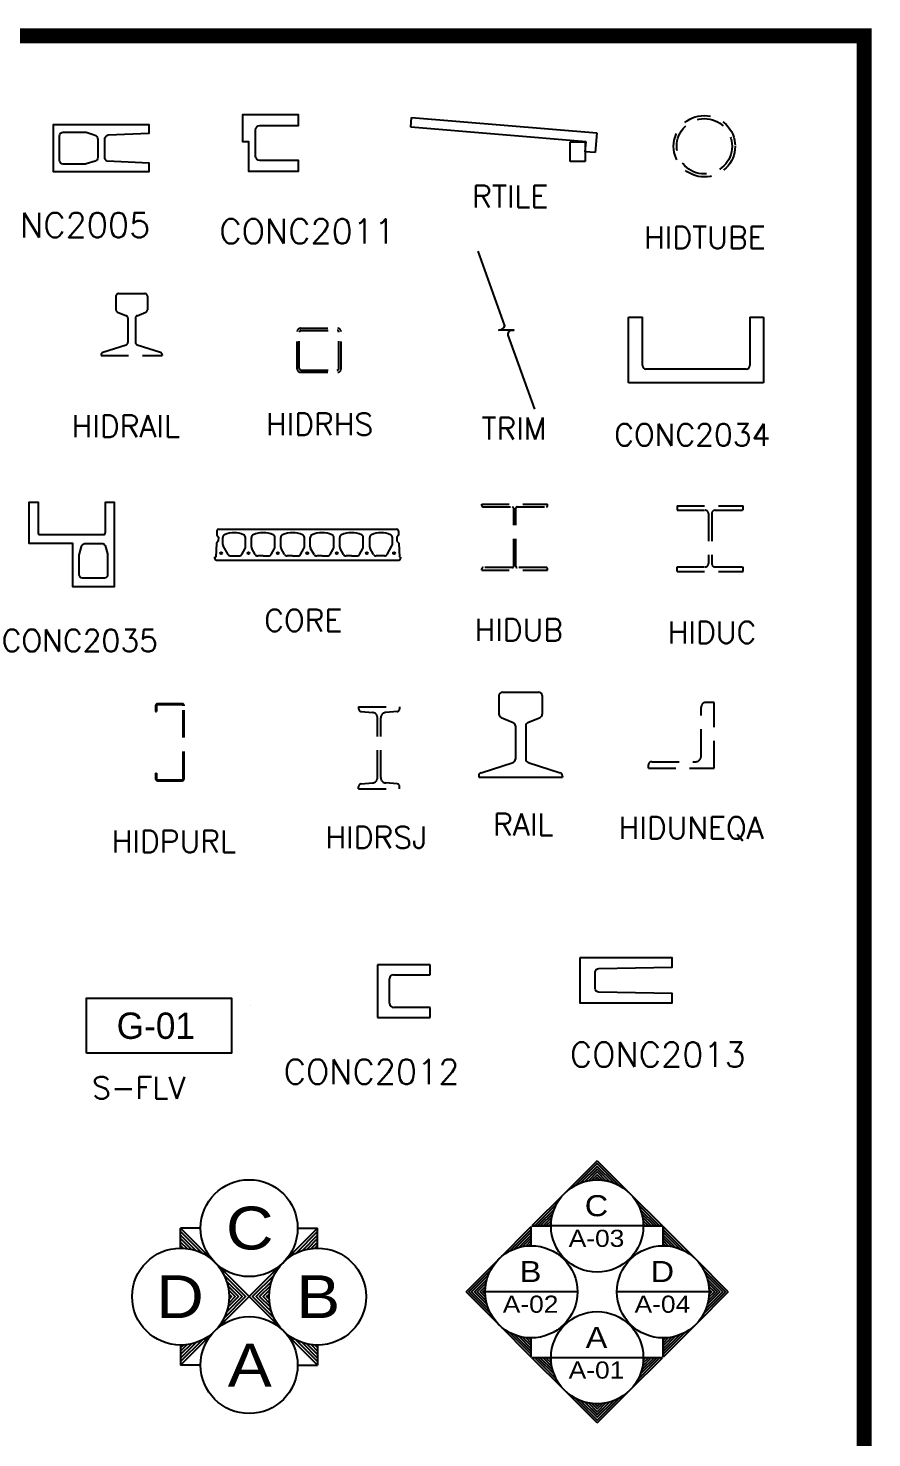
# Model space of a CAD drawing. Header units: inches. Extents: x -2548 to -2391, y 2200 to 2352.
# Drawn here: x -2426.11 to -2418.43, y 2339.05 to 2351.89 of the extents above; entities that cross this region are included whole.
import ezdxf
from ezdxf.enums import TextEntityAlignment as Align

# ---------------------------------------------------------------- set-up
doc = ezdxf.new("R2010")
doc.units = ezdxf.units.IN
doc.header["$MEASUREMENT"] = 0
doc.linetypes.add('HIDDEN', pattern=[0.375, 0.25, -0.125])
for name, color, linetype in [('19', 4, 'Continuous'), ('2', 2, 'Continuous'), ('3', 3, 'Continuous'), ('4', 4, 'Continuous'), ('5', 5, 'Continuous'), ('FURNITURE', 15, 'Continuous'), ('LIS', 151, 'Continuous'), ('TEXT', 6, 'Continuous'), ('TEXT2', 6, 'Continuous')]:
    doc.layers.add(name, color=color, linetype=linetype)
doc.styles.add('ROMANS', font='romans', dxfattribs={"height": 0.1})

msp = doc.modelspace()

# ---------------------------------------------------------------- linework, layer by layer
at = {"color": 2, "linetype": 'HIDDEN'}
for p, q in [((-2425.30843, 2349.45076), (-2425.30843, 2349.32738)), ((-2425.28529, 2349.4739), (-2425.04463, 2349.4739)), ((-2425.02149, 2349.45076), (-2425.02149, 2349.32738)), ((-2425.29414, 2349.306), (-2425.21349, 2349.27259)), ((-2425.11642, 2349.27259), (-2425.03577, 2349.306)), ((-2425.19921, 2349.25121), (-2425.19921, 2349.02983)), ((-2425.13071, 2349.25121), (-2425.13071, 2349.02983)), ((-2423.65862, 2348.78789), (-2423.65862, 2349.12789)), ((-2423.63862, 2348.79189), (-2423.63862, 2349.12389)), ((-2423.62862, 2349.15789), (-2423.28862, 2349.15789)), ((-2423.62462, 2349.13789), (-2423.29262, 2349.13789)), ((-2423.27862, 2348.79189), (-2423.27862, 2349.12389)), ((-2423.25862, 2348.78789), (-2423.25862, 2349.12789)), ((-2425.44264, 2348.91711), (-2425.44264, 2348.90927)), ((-2425.42665, 2348.93912), (-2425.2152, 2349.00782)), ((-2425.11472, 2349.00782), (-2424.90326, 2348.93912)), ((-2424.88727, 2348.91711), (-2424.88727, 2348.90927)), ((-2425.44264, 2348.90927), (-2424.88727, 2348.90927)), ((-2423.62862, 2348.75789), (-2423.28862, 2348.75789)), ((-2423.62462, 2348.77789), (-2423.29262, 2348.77789)), ((-2421.97776, 2347.5426), (-2421.97776, 2347.5546)), ((-2421.97776, 2347.5546), (-2421.37776, 2347.5546)), ((-2421.96576, 2347.5306), (-2421.69876, 2347.5306)), ((-2421.68676, 2346.9906), (-2421.68676, 2347.5186)), ((-2421.66876, 2346.9906), (-2421.66876, 2347.5186)), ((-2421.65676, 2347.5306), (-2421.38976, 2347.5306)), ((-2421.37776, 2347.5426), (-2421.37776, 2347.5546)), ((-2420.1987, 2347.54224), (-2420.1987, 2347.50024)), ((-2420.1987, 2347.54224), (-2419.5987, 2347.54224)), ((-2419.5987, 2347.50024), (-2419.5987, 2347.54224)), ((-2420.1987, 2347.50024), (-2419.9437, 2347.50024)), ((-2419.9137, 2347.47024), (-2419.9137, 2347.01424)), ((-2419.8837, 2347.47024), (-2419.8837, 2347.01424)), ((-2419.8537, 2347.50024), (-2419.5987, 2347.50024)), ((-2421.97776, 2346.9546), (-2421.97776, 2346.9666)), ((-2421.97776, 2346.9546), (-2421.37776, 2346.9546)), ((-2421.69876, 2346.9786), (-2421.96576, 2346.9786)), ((-2421.38976, 2346.9786), (-2421.65676, 2346.9786)), ((-2421.37776, 2346.9546), (-2421.37776, 2346.9666)), ((-2420.1987, 2346.98424), (-2419.9437, 2346.98424)), ((-2420.1987, 2346.94224), (-2420.1987, 2346.98424)), ((-2420.1987, 2346.94224), (-2419.5987, 2346.94224)), ((-2419.8537, 2346.98424), (-2419.5987, 2346.98424)), ((-2419.5987, 2346.94224), (-2419.5987, 2346.98424)), ((-2423.09881, 2345.71099), (-2422.72531, 2345.71099)), ((-2423.09881, 2345.71099), (-2423.09881, 2345.69189)), ((-2422.72531, 2345.71099), (-2422.72531, 2345.69189)), ((-2419.86068, 2345.75026), (-2419.93568, 2345.75026)), ((-2419.86068, 2345.15026), (-2419.86068, 2345.75026)), ((-2424.94747, 2345.66866), (-2424.93965, 2345.66866)), ((-2423.07638, 2345.66741), (-2422.97166, 2345.65825)), ((-2422.9268, 2345.06569), (-2422.9268, 2345.60929)), ((-2422.89731, 2345.06569), (-2422.89731, 2345.60929)), ((-2422.74774, 2345.66741), (-2422.85245, 2345.65825)), ((-2419.98068, 2345.25526), (-2419.98068, 2345.70526)), ((-2420.43068, 2345.21026), (-2420.04668, 2345.21026)), ((-2424.94747, 2345.10574), (-2424.93965, 2345.10574)), ((-2420.46068, 2345.15026), (-2420.46068, 2345.18026)), ((-2420.46068, 2345.15026), (-2419.86068, 2345.15026)), ((-2423.09881, 2344.96399), (-2423.09881, 2344.98309)), ((-2423.09881, 2344.96399), (-2422.72531, 2344.96399)), ((-2423.07638, 2345.00757), (-2422.97166, 2345.01673)), ((-2422.74774, 2345.00757), (-2422.85245, 2345.01673)), ((-2422.72531, 2344.96399), (-2422.72531, 2344.98309))]:
    msp.add_line(p, q, dxfattribs=at)
at = {"color": 2, "linetype": 'Continuous'}
for p, q in [((-2420.64054, 2348.66087), (-2420.64054, 2349.25937)), ((-2420.64054, 2349.25937), (-2420.51454, 2349.25937)), ((-2420.51454, 2348.81837), (-2420.51454, 2349.25937)), ((-2419.53804, 2349.25937), (-2419.41204, 2349.25937)), ((-2419.53804, 2349.25937), (-2419.53804, 2348.81837)), ((-2419.41204, 2349.25937), (-2419.41204, 2348.66087)), ((-2419.41204, 2348.66087), (-2420.64054, 2348.66087)), ((-2419.56954, 2348.78687), (-2420.48304, 2348.78687)), ((-2424.38935, 2347.31238), (-2424.39091, 2347.27221)), ((-2424.39091, 2347.27221), (-2424.37463, 2347.25528)), ((-2424.37463, 2347.25528), (-2424.37605, 2347.21859)), ((-2424.37243, 2347.32866), (-2422.7539, 2347.32866)), ((-2424.33509, 2347.18986), (-2424.33509, 2347.25204)), ((-2424.12906, 2347.16541), (-2424.12906, 2347.25204)), ((-2424.07543, 2347.16541), (-2424.07543, 2347.25204)), ((-2423.86093, 2347.16541), (-2423.86093, 2347.25204)), ((-2423.8073, 2347.16541), (-2423.8073, 2347.25204)), ((-2423.5928, 2347.16541), (-2423.5928, 2347.25204)), ((-2423.53918, 2347.16541), (-2423.53918, 2347.25204)), ((-2423.32467, 2347.16541), (-2423.32467, 2347.25204)), ((-2423.27105, 2347.16541), (-2423.27105, 2347.25204)), ((-2423.05655, 2347.16541), (-2423.05655, 2347.25204)), ((-2422.99728, 2347.16541), (-2422.99728, 2347.25204)), ((-2422.79124, 2347.18986), (-2422.79124, 2347.25204)), ((-2422.73542, 2347.27221), (-2422.75171, 2347.25528)), ((-2422.75171, 2347.25528), (-2422.75028, 2347.21859)), ((-2422.73698, 2347.31238), (-2422.73542, 2347.27221)), ((-2424.39366, 2347.20165), (-2424.3986, 2347.07464)), ((-2424.37605, 2347.21859), (-2424.39366, 2347.20165)), ((-2424.28679, 2347.09863), (-2424.33131, 2347.17574)), ((-2424.16325, 2347.09863), (-2424.13284, 2347.1513)), ((-2424.04124, 2347.09863), (-2424.07165, 2347.1513)), ((-2423.89512, 2347.09863), (-2423.86471, 2347.1513)), ((-2423.77312, 2347.09863), (-2423.80352, 2347.1513)), ((-2423.62699, 2347.09863), (-2423.59658, 2347.1513)), ((-2423.50499, 2347.09863), (-2423.5354, 2347.1513)), ((-2423.35886, 2347.09863), (-2423.32846, 2347.1513)), ((-2423.23686, 2347.09863), (-2423.26727, 2347.1513)), ((-2423.09073, 2347.09863), (-2423.06033, 2347.1513)), ((-2422.96309, 2347.09863), (-2422.99349, 2347.1513)), ((-2422.83954, 2347.09863), (-2422.79502, 2347.17574)), ((-2422.75028, 2347.21859), (-2422.73268, 2347.20165)), ((-2422.73268, 2347.20165), (-2422.72774, 2347.07464)), ((-2424.40989, 2347.07464), (-2424.3986, 2347.07464)), ((-2424.40989, 2347.07464), (-2424.40989, 2347.06335)), ((-2424.39295, 2347.04642), (-2422.73338, 2347.04642)), ((-2424.26235, 2347.08452), (-2424.18769, 2347.08452)), ((-2423.96818, 2347.08452), (-2424.0168, 2347.08452)), ((-2423.96818, 2347.08452), (-2423.91956, 2347.08452)), ((-2423.70005, 2347.08452), (-2423.74867, 2347.08452)), ((-2423.70005, 2347.08452), (-2423.65143, 2347.08452)), ((-2423.43193, 2347.08452), (-2423.48055, 2347.08452)), ((-2423.43193, 2347.08452), (-2423.38331, 2347.08452)), ((-2423.1638, 2347.08452), (-2423.21242, 2347.08452)), ((-2423.1638, 2347.08452), (-2423.11518, 2347.08452)), ((-2422.86398, 2347.08452), (-2422.93864, 2347.08452)), ((-2422.71645, 2347.07464), (-2422.72774, 2347.07464)), ((-2422.71645, 2347.07464), (-2422.71645, 2347.06335)), ((-2421.78902, 2345.84328), (-2421.45898, 2345.84328)), ((-2421.82076, 2345.81154), (-2421.82076, 2345.64234)), ((-2421.42724, 2345.81154), (-2421.42724, 2345.64234)), ((-2421.80117, 2345.61302), (-2421.69056, 2345.5672)), ((-2421.55744, 2345.5672), (-2421.44683, 2345.61302)), ((-2421.67097, 2345.53788), (-2421.67097, 2345.23427)), ((-2421.57703, 2345.53788), (-2421.57703, 2345.23427)), ((-2421.9829, 2345.10987), (-2421.6929, 2345.20409)), ((-2421.5551, 2345.20409), (-2421.2651, 2345.10987)), ((-2422.00483, 2345.07968), (-2422.00483, 2345.06893)), ((-2422.00483, 2345.06893), (-2421.24317, 2345.06893)), ((-2421.24317, 2345.07968), (-2421.24317, 2345.06893)), ((-2422.44884, 2343.35985), (-2422.92764, 2343.35985)), ((-2422.92764, 2343.35985), (-2422.92764, 2342.88105)), ((-2422.77896, 2343.26913), (-2422.44884, 2343.26913)), ((-2422.44884, 2343.26913), (-2422.44884, 2343.35985)), ((-2422.81676, 2343.00957), (-2422.81676, 2343.23133)), ((-2422.92764, 2342.88105), (-2422.44884, 2342.88105)), ((-2422.44884, 2342.97177), (-2422.77896, 2342.97177)), ((-2422.44884, 2342.88105), (-2422.44884, 2342.97177))]:
    msp.add_line(p, q, dxfattribs=at)
for points in [[(-2423.99783, 2351.00434), (-2423.6457, 2351.00434), (-2423.6457, 2351.10111), (-2424.15642, 2351.10111), (-2424.15642, 2350.85919), (-2424.10266, 2350.85919), (-2424.10266, 2350.59039), (-2423.6457, 2350.59039), (-2423.6457, 2350.68716), (-2423.99783, 2350.68716, -0.41421356), (-2424.03815, 2350.72748), (-2424.03815, 2350.96402, -0.41421356)], [(-2425.41052, 2350.71248), (-2425.41052, 2350.87815, -0.33120617), (-2425.3786, 2350.92106), (-2425.00508, 2350.93612), (-2425.00508, 2351.01228), (-2425.87868, 2351.01228), (-2425.87868, 2350.58668), (-2425.00508, 2350.58668), (-2425.00508, 2350.66284), (-2425.38658, 2350.6803, -0.33120617)], [(-2425.78908, 2350.94508), (-2425.59018, 2350.94508, -0.07299342), (-2425.58052, 2350.94367), (-2425.50517, 2350.92106, -0.33120617), (-2425.47324, 2350.87815), (-2425.47324, 2350.71248, -0.33120617), (-2425.49719, 2350.6803), (-2425.58052, 2350.6553, -0.07299342), (-2425.59018, 2350.65388), (-2425.78908, 2350.65388, -0.41421356), (-2425.82268, 2350.68748), (-2425.82268, 2350.91148, -0.41421356)], [(-2425.64151, 2346.91201), (-2425.64151, 2347.09575, -0.07299342), (-2425.64026, 2347.10429), (-2425.62028, 2347.17089, -0.33120617), (-2425.58235, 2347.19911), (-2425.43591, 2347.19911, -0.33120617), (-2425.40746, 2347.17795), (-2425.38536, 2347.10429, -0.07299342), (-2425.38411, 2347.09575), (-2425.38411, 2346.91201, -0.41421356), (-2425.41381, 2346.88231), (-2425.61181, 2346.88231, -0.41421356)], [(-2421.08561, 2343.4239), (-2421.08561, 2343.0135), (-2420.24321, 2343.0135), (-2420.24321, 2343.0999), (-2420.91281, 2343.1107, -0.41421356), (-2420.94521, 2343.1431), (-2420.94521, 2343.2943, -0.41421356), (-2420.91281, 2343.3267), (-2420.24321, 2343.3375), (-2420.24321, 2343.4239)]]:
    msp.add_lwpolyline(points, format="xyb", close=True, dxfattribs=at)
msp.add_lwpolyline([(-2425.71081, 2347.19911), (-2426.09691, 2347.19911), (-2426.09691, 2347.57531), (-2426.01771, 2347.57531), (-2426.01771, 2347.29811, 0.41421356), (-2425.99791, 2347.27831), (-2425.42371, 2347.27831, 0.41421356), (-2425.40391, 2347.29811), (-2425.40391, 2347.57531), (-2425.32471, 2347.57531), (-2425.32471, 2346.80311), (-2425.70091, 2346.80311), (-2425.70091, 2347.19911), (-2426.09691, 2347.19911)], format="xyb", dxfattribs=at)
at = {"linetype": 'Continuous'}
msp.add_lwpolyline([(-2424.34412, 2347.04991), (-2424.34412, 2347.04991)], dxfattribs=at)
at = {"color": 2, "linetype": 'HIDDEN'}
for points in [[(-2424.94747, 2345.10574), (-2424.94747, 2345.0544, 0.41421356), (-2424.93027, 2345.0372), (-2424.70406, 2345.0372, 0.41421356), (-2424.68686, 2345.0544), (-2424.68686, 2345.72, 0.41421356), (-2424.70406, 2345.7372), (-2424.93027, 2345.7372, 0.41421356), (-2424.94747, 2345.72), (-2424.94747, 2345.66866)], [(-2424.93965, 2345.10574), (-2424.93965, 2345.0544, 0.41421356), (-2424.93027, 2345.04501), (-2424.70406, 2345.04501, 0.41421356), (-2424.69468, 2345.0544), (-2424.69468, 2345.72, 0.41421356), (-2424.70406, 2345.72938), (-2424.93027, 2345.72938, 0.41421356), (-2424.93965, 2345.72), (-2424.93965, 2345.66866)]]:
    msp.add_lwpolyline(points, format="xyb", dxfattribs=at)
msp.add_lwpolyline([(-2424.08552, 2342.99367), (-2424.08552, 2342.99367)])
for radius in [0.28, 0.252]:
    msp.add_circle((-2419.95093, 2350.8163), radius, dxfattribs=at)
at = {"color": 2, "linetype": 'Continuous'}
for centre in [(-2424.34972, 2347.10922), (-2424.10225, 2347.10922), (-2423.83412, 2347.10922), (-2423.56599, 2347.10922), (-2423.29786, 2347.10922), (-2423.02409, 2347.10922), (-2422.77662, 2347.10922)]:
    msp.add_circle(centre, 0.0091, dxfattribs=at)
at = {"color": 2, "linetype": 'HIDDEN'}
for centre, radius, start, end in [((-2425.28529, 2349.45076), 0.02314, 90, 180), ((-2425.04463, 2349.45076), 0.02314, 0, 90), ((-2425.28529, 2349.32738), 0.02314, 180, 247.5), ((-2425.04463, 2349.32738), 0.02314, 292.5, 0), ((-2425.22235, 2349.25121), 0.02314, 0, 67.5), ((-2425.10757, 2349.25121), 0.02314, 112.5, 180), ((-2423.62862, 2349.12789), 0.03, 90, 180), ((-2423.62462, 2349.12389), 0.014, 90, 180), ((-2423.29262, 2349.12389), 0.014, 360, 90), ((-2423.28862, 2349.12789), 0.03, 0, 90), ((-2425.4195, 2348.91711), 0.02314, 108, 180), ((-2425.22235, 2349.02983), 0.02314, 288, 0), ((-2425.10757, 2349.02983), 0.02314, 180, 252), ((-2424.91041, 2348.91711), 0.02314, 0, 72), ((-2423.62862, 2348.78789), 0.03, 180, 270), ((-2423.62462, 2348.79189), 0.014, 180, 270), ((-2423.29262, 2348.79189), 0.014, 270, 0), ((-2423.28862, 2348.78789), 0.03, 270, 0), ((-2421.96576, 2347.5426), 0.012, 180, 270), ((-2421.69876, 2347.5186), 0.012, 0, 90), ((-2421.65676, 2347.5186), 0.012, 90, 180), ((-2421.38976, 2347.5426), 0.012, 270, 0), ((-2419.9437, 2347.47024), 0.03, 0, 90), ((-2419.8537, 2347.47024), 0.03, 90, 180), ((-2421.69876, 2346.9906), 0.012, 270, 360), ((-2421.65676, 2346.9906), 0.012, 180, 270), ((-2419.9437, 2347.01424), 0.03, 270, 0), ((-2419.8537, 2347.01424), 0.03, 180, 270), ((-2421.96576, 2346.9666), 0.012, 90, 180), ((-2421.38976, 2346.9666), 0.012, 0, 90), ((-2419.93568, 2345.70526), 0.045, 90, 180), ((-2423.07423, 2345.69189), 0.02457, 180, 265), ((-2422.97594, 2345.60929), 0.04914, 0, 85), ((-2422.84817, 2345.60929), 0.04914, 95, 180), ((-2422.74988, 2345.69189), 0.02457, 275, 0), ((-2420.43068, 2345.18026), 0.03, 90, 180), ((-2420.03445, 2345.26322), 0.05436, 257.000567, 351.573187), ((-2422.97594, 2345.06569), 0.04914, 275, 0), ((-2422.84817, 2345.06569), 0.04914, 180, 265), ((-2423.07423, 2344.98309), 0.02457, 95, 180), ((-2422.74988, 2344.98309), 0.02457, 0, 85)]:
    msp.add_arc(centre, radius, start, end, dxfattribs=at)
at = {"color": 2, "linetype": 'Continuous'}
for centre, radius, start, end in [((-2420.48304, 2348.81837), 0.0315, 180, 270), ((-2419.56954, 2348.81837), 0.0315, 270, 0), ((-2424.37243, 2347.31173), 0.01693, 90, 177.772953), ((-2424.30687, 2347.25204), 0.02822, 114.059951, 180), ((-2424.23208, 2347.08452), 0.21168, 65.940049, 114.059951), ((-2424.15728, 2347.25204), 0.02822, 0, 65.940049), ((-2424.04721, 2347.25204), 0.02822, 114.059951, 180), ((-2423.97241, 2347.08452), 0.21168, 88.854008, 114.059951), ((-2423.96395, 2347.08452), 0.21168, 65.940049, 91.145992), ((-2423.88915, 2347.25204), 0.02822, 0, 65.940049), ((-2423.77908, 2347.25204), 0.02822, 114.059951, 180), ((-2423.70429, 2347.08452), 0.21168, 88.854008, 114.059951), ((-2423.69582, 2347.08452), 0.21168, 65.940049, 91.145992), ((-2423.62103, 2347.25204), 0.02822, 0, 65.940049), ((-2423.51095, 2347.25204), 0.02822, 114.059951, 180), ((-2423.43616, 2347.08452), 0.21168, 88.854008, 114.059951), ((-2423.42769, 2347.08452), 0.21168, 65.940049, 91.145992), ((-2423.3529, 2347.25204), 0.02822, 0, 65.940049), ((-2423.24282, 2347.25204), 0.02822, 114.059951, 180), ((-2423.16803, 2347.08452), 0.21168, 88.854008, 114.059951), ((-2423.15956, 2347.08452), 0.21168, 65.940049, 91.145992), ((-2423.08477, 2347.25204), 0.02822, 0, 65.940049), ((-2422.96905, 2347.25204), 0.02822, 114.059951, 180), ((-2422.89426, 2347.08452), 0.21168, 65.940049, 114.059951), ((-2422.81946, 2347.25204), 0.02822, 0, 65.940049), ((-2422.7539, 2347.31173), 0.01693, 2.227047, 90), ((-2424.30687, 2347.18986), 0.02822, 180, 210), ((-2424.15728, 2347.16541), 0.02822, 330, 0), ((-2424.04721, 2347.16541), 0.02822, 180, 210), ((-2423.88915, 2347.16541), 0.02822, 330, 0), ((-2423.77908, 2347.16541), 0.02822, 180, 210), ((-2423.62103, 2347.16541), 0.02822, 330, 0), ((-2423.51095, 2347.16541), 0.02822, 180, 210), ((-2423.3529, 2347.16541), 0.02822, 330, 0), ((-2423.24282, 2347.16541), 0.02822, 180, 210), ((-2423.08477, 2347.16541), 0.02822, 330, 0), ((-2422.96905, 2347.16541), 0.02822, 180, 210), ((-2422.81946, 2347.18986), 0.02822, 330, 0), ((-2424.39295, 2347.06335), 0.01693, 180, 270), ((-2424.26235, 2347.11275), 0.02822, 210, 270), ((-2424.18769, 2347.11275), 0.02822, 270, 330), ((-2424.0168, 2347.11275), 0.02822, 210, 270), ((-2423.91956, 2347.11275), 0.02822, 270, 330), ((-2423.74867, 2347.11275), 0.02822, 210, 270), ((-2423.65143, 2347.11275), 0.02822, 270, 330), ((-2423.48055, 2347.11275), 0.02822, 210, 270), ((-2423.38331, 2347.11275), 0.02822, 270, 330), ((-2423.21242, 2347.11275), 0.02822, 210, 270), ((-2423.11518, 2347.11275), 0.02822, 270, 330), ((-2422.93864, 2347.11275), 0.02822, 210, 270), ((-2422.86398, 2347.11275), 0.02822, 270, 330), ((-2422.73338, 2347.06335), 0.01693, 270, 0), ((-2421.78902, 2345.81154), 0.03174, 90, 180), ((-2421.45898, 2345.81154), 0.03174, 0, 90), ((-2421.78902, 2345.64234), 0.03174, 180, 247.5), ((-2421.45898, 2345.64234), 0.03174, 292.5, 0), ((-2421.7027, 2345.53788), 0.03174, 0, 67.5), ((-2421.5453, 2345.53788), 0.03174, 112.5, 180), ((-2421.7027, 2345.23427), 0.03174, 288, 0), ((-2421.5453, 2345.23427), 0.03174, 180, 252), ((-2421.97309, 2345.07968), 0.03174, 108, 180), ((-2421.27491, 2345.07968), 0.03174, 0, 72), ((-2422.77896, 2343.23133), 0.0378, 90, 180), ((-2422.77896, 2343.00957), 0.0378, 180, 270)]:
    msp.add_arc(centre, radius, start, end, dxfattribs=at)
at = {"layer": '2'}
for p, q in [((-2422.62464, 2350.98932), (-2422.61715, 2351.07901)), ((-2421.02818, 2350.85609), (-2422.62464, 2350.98932)), ((-2422.61715, 2351.07901), (-2420.93101, 2350.9383)), ((-2421.03567, 2350.7664), (-2421.02818, 2350.85609)), ((-2420.93101, 2350.9383), (-2420.94598, 2350.75892)), ((-2420.94598, 2350.75892), (-2421.03567, 2350.7664))]:
    msp.add_line(p, q, dxfattribs=at)
msp.add_lwpolyline([(-2425.57731, 2342.55615), (-2425.57731, 2343.05462), (-2424.25731, 2343.05462), (-2424.25731, 2342.55615)], close=True, dxfattribs=at)
for points in [[(-2420.50108, 2340.98084), (-2421.34108, 2340.98084)], [(-2421.10108, 2340.38084), (-2421.94108, 2340.38084)], [(-2419.90108, 2340.38084), (-2420.74108, 2340.38084)], [(-2420.50108, 2339.78084), (-2421.34108, 2339.78084)]]:
    msp.add_lwpolyline(points, dxfattribs=at)
for centre, radius in [((-2424.09557, 2340.96103), 0.4415), ((-2420.9269, 2340.98084), 0.42005), ((-2424.71921, 2340.3374), 0.4415), ((-2423.47194, 2340.3374), 0.4415), ((-2421.5269, 2340.38084), 0.42005), ((-2420.3269, 2340.38084), 0.42005), ((-2420.9269, 2339.78084), 0.42005), ((-2424.09557, 2339.71376), 0.4415)]:
    msp.add_circle(centre, radius, dxfattribs=at)
at = {"layer": '3'}
for p, q in [((-2421.17248, 2350.67609), (-2421.17248, 2350.85609)), ((-2421.17248, 2350.85609), (-2421.03748, 2350.85609)), ((-2421.03748, 2350.85609), (-2421.03748, 2350.67609)), ((-2421.03748, 2350.67609), (-2421.17248, 2350.67609))]:
    msp.add_line(p, q, dxfattribs=at)
at = {"layer": '5'}
for points in [[(-2420.72863, 2341.35114), (-2420.9269, 2341.54941), (-2421.12517, 2341.35114)], [(-2420.77564, 2341.3727), (-2420.9269, 2341.52396), (-2421.07815, 2341.3727)], [(-2420.81375, 2341.38536), (-2420.9269, 2341.4985), (-2421.04005, 2341.38536)], [(-2420.84708, 2341.39323), (-2420.9269, 2341.47305), (-2421.00672, 2341.39323)], [(-2420.87724, 2341.39794), (-2420.9269, 2341.44759), (-2420.97655, 2341.39794)], [(-2420.90508, 2341.40032), (-2420.9269, 2341.42214), (-2420.94872, 2341.40032)], [(-2421.12517, 2339.41053), (-2420.9269, 2339.21226), (-2420.72863, 2339.41053)], [(-2421.07815, 2339.38897), (-2420.9269, 2339.23772), (-2420.77564, 2339.38897)], [(-2421.04005, 2339.37632), (-2420.9269, 2339.26317), (-2420.81375, 2339.37632)], [(-2421.00672, 2339.36845), (-2420.9269, 2339.28863), (-2420.84708, 2339.36845)], [(-2420.97655, 2339.36374), (-2420.9269, 2339.31408), (-2420.87724, 2339.36374)], [(-2420.94872, 2339.36136), (-2420.9269, 2339.33954), (-2420.90508, 2339.36136)]]:
    msp.add_lwpolyline(points, dxfattribs=at)
at = {"layer": 'FURNITURE', "color": 2}
msp.add_lwpolyline([(-2421.49492, 2348.41995), (-2421.73754, 2349.09674, -0.56368999), (-2421.68692, 2349.13995), (-2421.82219, 2349.14202, 0.32367959), (-2421.76804, 2349.18181), (-2422.01114, 2349.85995)], format="xyb", dxfattribs=at)
at = {"layer": 'LIS', "color": 8, "const_width": 0.06859}
for points in [[(-2472.5754, 2351.85742), (-2418.46104, 2351.85742), (-2418.46104, 2314.20371), (-2472.5754, 2314.20371)], [(-2472.50681, 2351.78884), (-2418.52963, 2351.78884), (-2418.52963, 2314.27229), (-2472.50681, 2314.27229)]]:
    msp.add_lwpolyline(points, close=True, dxfattribs=at)
at = {"layer": 'TEXT2', "color": 5}
for points in [[(-2420.9269, 2341.57487), (-2421.22417, 2341.2776), (-2421.52093, 2340.98084)], [(-2420.9269, 2341.57487), (-2420.62963, 2341.2776), (-2420.33286, 2340.98084)], [(-2421.2972, 2341.17911), (-2421.49548, 2340.98084)], [(-2421.31877, 2341.13209), (-2421.47002, 2340.98084)], [(-2421.33142, 2341.09398), (-2421.44456, 2340.98084)], [(-2420.35832, 2340.98084), (-2420.55659, 2341.17911)], [(-2420.38378, 2340.98084), (-2420.53503, 2341.13209)], [(-2420.40923, 2340.98084), (-2420.52238, 2341.09398)], [(-2424.09557, 2340.3374), (-2424.71921, 2340.96103)], [(-2424.53707, 2340.96103), (-2424.71921, 2340.96103)], [(-2424.71921, 2340.7789), (-2424.71921, 2340.96103)], [(-2424.71921, 2340.7789), (-2424.71921, 2340.96103)], [(-2424.09557, 2340.3374), (-2423.47194, 2340.96103)], [(-2424.09557, 2340.3374), (-2423.47194, 2340.96103)], [(-2423.65407, 2340.96103), (-2423.47194, 2340.96103)], [(-2423.47194, 2340.7789), (-2423.47194, 2340.96103)], [(-2422.12093, 2340.38084), (-2421.82366, 2340.67811), (-2421.5269, 2340.97487)], [(-2421.5269, 2340.80088), (-2421.5269, 2340.97487)], [(-2421.5269, 2340.80088), (-2421.5269, 2340.97487)], [(-2421.52093, 2340.98084), (-2421.34694, 2340.98084)], [(-2421.34694, 2340.98084), (-2421.52093, 2340.98084)], [(-2421.33929, 2341.06066), (-2421.41911, 2340.98084)], [(-2421.344, 2341.03049), (-2421.39365, 2340.98084)], [(-2421.34638, 2341.00266), (-2421.3682, 2340.98084)], [(-2420.43469, 2340.98084), (-2420.51451, 2341.06066)], [(-2420.46014, 2340.98084), (-2420.5098, 2341.03049)], [(-2420.4856, 2340.98084), (-2420.50742, 2341.00266)], [(-2420.50685, 2340.98084), (-2420.33286, 2340.98084)], [(-2420.33286, 2340.98084), (-2420.50685, 2340.98084)], [(-2419.73286, 2340.38084), (-2420.03014, 2340.67811), (-2420.3269, 2340.97487)], [(-2420.3269, 2340.97487), (-2420.3269, 2340.80088)], [(-2420.3269, 2340.80088), (-2420.3269, 2340.97487)], [(-2424.71921, 2340.92922), (-2424.5228, 2340.7328)], [(-2424.71921, 2340.8974), (-2424.57728, 2340.75546)], [(-2424.71921, 2340.86558), (-2424.62161, 2340.76798)], [(-2424.71921, 2340.83376), (-2424.66042, 2340.77497)], [(-2423.47194, 2340.92922), (-2423.66835, 2340.7328)], [(-2423.47194, 2340.8974), (-2423.61387, 2340.75546)], [(-2423.47194, 2340.86558), (-2423.56954, 2340.76798)], [(-2423.47194, 2340.83376), (-2423.53072, 2340.77497)], [(-2421.5269, 2340.94941), (-2421.72517, 2340.75114)], [(-2421.5269, 2340.92396), (-2421.67815, 2340.7727)], [(-2421.5269, 2340.8985), (-2421.64005, 2340.78536)], [(-2421.5269, 2340.87305), (-2421.60672, 2340.79323)], [(-2421.5269, 2340.84759), (-2421.57655, 2340.79794)], [(-2420.12863, 2340.75114), (-2420.3269, 2340.94941)], [(-2420.17564, 2340.7727), (-2420.3269, 2340.92396)], [(-2420.21375, 2340.78536), (-2420.3269, 2340.8985)], [(-2420.24708, 2340.79323), (-2420.3269, 2340.87305)], [(-2420.27724, 2340.79794), (-2420.3269, 2340.84759)], [(-2424.71921, 2340.80194), (-2424.69554, 2340.77826)], [(-2423.47194, 2340.80194), (-2423.49561, 2340.77826)], [(-2421.5269, 2340.82214), (-2421.54872, 2340.80032)], [(-2420.30508, 2340.80032), (-2420.3269, 2340.82214)], [(-2421.8972, 2340.57911), (-2422.09548, 2340.38084), (-2421.8972, 2340.18256)], [(-2419.95659, 2340.18256), (-2419.75832, 2340.38084), (-2419.95659, 2340.57911)], [(-2424.3238, 2340.53381), (-2424.12739, 2340.3374), (-2424.3238, 2340.14099)], [(-2424.30114, 2340.47933), (-2424.15921, 2340.3374), (-2424.30114, 2340.19547)], [(-2423.86734, 2340.53381), (-2424.06375, 2340.3374), (-2423.86734, 2340.14099)], [(-2423.89, 2340.47933), (-2424.03193, 2340.3374), (-2423.89, 2340.19547)], [(-2421.91877, 2340.53209), (-2422.07002, 2340.38084), (-2421.91877, 2340.22958)], [(-2421.93142, 2340.49398), (-2422.04456, 2340.38084), (-2421.93142, 2340.26769)], [(-2421.93929, 2340.46066), (-2422.01911, 2340.38084), (-2421.93929, 2340.30102)], [(-2419.93503, 2340.22958), (-2419.78378, 2340.38084), (-2419.93503, 2340.53209)], [(-2419.92238, 2340.26769), (-2419.80923, 2340.38084), (-2419.92238, 2340.49398)], [(-2419.91451, 2340.30102), (-2419.83469, 2340.38084), (-2419.91451, 2340.46066)], [(-2424.09557, 2340.3374), (-2424.71921, 2339.71376)], [(-2424.09557, 2340.3374), (-2424.71921, 2339.71376)], [(-2424.28863, 2340.435), (-2424.19103, 2340.3374), (-2424.28863, 2340.2398)], [(-2424.28164, 2340.39619), (-2424.22285, 2340.3374), (-2424.28164, 2340.27861)], [(-2424.27834, 2340.36107), (-2424.25467, 2340.3374), (-2424.27834, 2340.31373)], [(-2424.09557, 2340.3374), (-2423.47194, 2339.71376)], [(-2424.09557, 2340.3374), (-2423.47194, 2339.71376)], [(-2423.90251, 2340.435), (-2424.00011, 2340.3374), (-2423.90251, 2340.2398)], [(-2423.90951, 2340.39619), (-2423.96829, 2340.3374), (-2423.90951, 2340.27861)], [(-2423.9128, 2340.36107), (-2423.93647, 2340.3374), (-2423.9128, 2340.31373)], [(-2422.12093, 2340.38084), (-2421.82366, 2340.08357), (-2421.5269, 2339.7868)], [(-2421.944, 2340.43049), (-2421.99365, 2340.38084), (-2421.944, 2340.33118)], [(-2421.94638, 2340.40266), (-2421.9682, 2340.38084), (-2421.94638, 2340.35902)], [(-2419.73286, 2340.38084), (-2420.03014, 2340.08357), (-2420.3269, 2339.7868)], [(-2419.9098, 2340.33118), (-2419.86014, 2340.38084), (-2419.9098, 2340.43049)], [(-2419.90742, 2340.35902), (-2419.8856, 2340.38084), (-2419.90742, 2340.40266)], [(-2424.5228, 2339.942), (-2424.71921, 2339.74558)], [(-2423.66835, 2339.942), (-2423.47194, 2339.74558)], [(-2421.72517, 2340.01053), (-2421.5269, 2339.81226)], [(-2421.67815, 2339.98897), (-2421.5269, 2339.83772)], [(-2421.64005, 2339.97632), (-2421.5269, 2339.86317)], [(-2421.60672, 2339.96845), (-2421.5269, 2339.88863)], [(-2421.57655, 2339.96374), (-2421.5269, 2339.91408)], [(-2421.54872, 2339.96136), (-2421.5269, 2339.93954)], [(-2421.5269, 2339.7868), (-2421.5269, 2339.96079)], [(-2421.5269, 2339.7868), (-2421.5269, 2339.96079)], [(-2420.3269, 2339.81226), (-2420.12863, 2340.01053)], [(-2420.3269, 2339.83772), (-2420.17564, 2339.98897)], [(-2420.3269, 2339.86317), (-2420.21375, 2339.97632)], [(-2420.3269, 2339.88863), (-2420.24708, 2339.96845)], [(-2420.3269, 2339.91408), (-2420.27724, 2339.96374)], [(-2420.3269, 2339.93954), (-2420.30508, 2339.96136)], [(-2420.3269, 2339.96079), (-2420.3269, 2339.7868)], [(-2420.3269, 2339.7868), (-2420.3269, 2339.96079)], [(-2424.57728, 2339.91934), (-2424.71921, 2339.7774)], [(-2424.62161, 2339.90682), (-2424.71921, 2339.80922)], [(-2424.66042, 2339.89983), (-2424.71921, 2339.84104)], [(-2424.69554, 2339.89654), (-2424.71921, 2339.87286)], [(-2424.71921, 2339.8959), (-2424.71921, 2339.71376)], [(-2424.71921, 2339.8959), (-2424.71921, 2339.71376)], [(-2423.61387, 2339.91934), (-2423.47194, 2339.7774)], [(-2423.56954, 2339.90682), (-2423.47194, 2339.80922)], [(-2423.53072, 2339.89983), (-2423.47194, 2339.84104)], [(-2423.49561, 2339.89654), (-2423.47194, 2339.87286)], [(-2423.47194, 2339.8959), (-2423.47194, 2339.71376)], [(-2424.53707, 2339.71376), (-2424.71921, 2339.71376)], [(-2423.65407, 2339.71376), (-2423.47194, 2339.71376)], [(-2420.9269, 2339.1868), (-2421.22417, 2339.48407), (-2421.52093, 2339.78084)], [(-2421.34694, 2339.78084), (-2421.52093, 2339.78084)], [(-2421.49548, 2339.78084), (-2421.2972, 2339.58256)], [(-2421.47002, 2339.78084), (-2421.31877, 2339.62958)], [(-2421.44456, 2339.78084), (-2421.33142, 2339.66769)], [(-2421.41911, 2339.78084), (-2421.33929, 2339.70102)], [(-2421.39365, 2339.78084), (-2421.344, 2339.73118)], [(-2421.3682, 2339.78084), (-2421.34638, 2339.75902)], [(-2420.9269, 2339.1868), (-2420.62963, 2339.48407), (-2420.33286, 2339.78084)], [(-2420.55659, 2339.58256), (-2420.35832, 2339.78084)], [(-2420.53503, 2339.62958), (-2420.38378, 2339.78084)], [(-2420.52238, 2339.66769), (-2420.40923, 2339.78084)], [(-2420.51451, 2339.70102), (-2420.43469, 2339.78084)], [(-2420.5098, 2339.73118), (-2420.46014, 2339.78084)], [(-2420.50742, 2339.75902), (-2420.4856, 2339.78084)], [(-2420.33286, 2339.78084), (-2420.50685, 2339.78084)]]:
    msp.add_lwpolyline(points, dxfattribs=at)

# ---------------------------------------------------------------- texts
at = {"layer": '19', "style": 'ROMANS'}
for s, height, p in [('RTILE', 0.2, (-2422.06518, 2350.25855)), ('CONC2005', 0.225, (-2426.59628, 2349.98583)), ('CONC2011', 0.225, (-2424.36643, 2349.92948)), ('HIDTUBE', 0.2, (-2420.4993, 2349.88464)), ('HIDRAIL', 0.2, (-2425.71087, 2348.16524)), ('HIDRHS', 0.2, (-2423.94208, 2348.18448)), ('TRIM', 0.2, (-2421.97985, 2348.14421)), ('CONC2034', 0.2, (-2420.77199, 2348.08799)), ('CORE', 0.2, (-2423.9583, 2346.39731)), ('HIDUB', 0.2, (-2422.04292, 2346.31033)), ('HIDUC', 0.2, (-2420.2838, 2346.28804)), ('CONC2035', 0.2, (-2426.34822, 2346.21327)), ('RAIL', 0.2, (-2421.87355, 2344.5385)), ('HIDUNEQA', 0.2, (-2420.73128, 2344.50775)), ('HIDPURL', 0.2, (-2425.34592, 2344.38379)), ('HIDRSJ', 0.2, (-2423.40027, 2344.42103)), ('CONC2013', 0.225, (-2421.17502, 2342.43008)), ('CONC2012', 0.225, (-2423.78118, 2342.27345)), ('S-FLV', 0.2, (-2425.52493, 2342.14023))]:
    msp.add_text(s, height=height, dxfattribs=at).set_placement(p)
at = {"layer": '4'}
msp.add_attdef('G-01', text='G-01', height=0.24, dxfattribs=at).set_placement((-2424.945, 2342.68508), align=Align.CENTER)
at = {"layer": 'TEXT', "width": 1.15}
for tag, text, height, p in [('C', 'C', 0.192, (-2420.93308, 2341.06972)), ('C', 'C', 0.39, (-2424.08993, 2340.76684)), ('A-03', 'A-03', 0.156, (-2420.93308, 2340.79042)), ('B', 'B', 0.192, (-2421.53308, 2340.46972)), ('D', 'D', 0.192, (-2420.33308, 2340.46972)), ('D', 'D', 0.39, (-2424.72485, 2340.1416)), ('B', 'B', 0.39, (-2423.46629, 2340.1416)), ('A-02', 'A-02', 0.156, (-2421.53308, 2340.19042)), ('A-04', 'A-04', 0.156, (-2420.33308, 2340.19042)), ('A', 'A', 0.192, (-2420.93308, 2339.86972)), ('A', 'A', 0.39, (-2424.08993, 2339.51796)), ('A-01', 'A-01', 0.156, (-2420.93308, 2339.59042))]:
    msp.add_attdef(tag, text=text, height=height, dxfattribs=at).set_placement(p, align=Align.CENTER)

doc.saveas('drawing.dxf')
